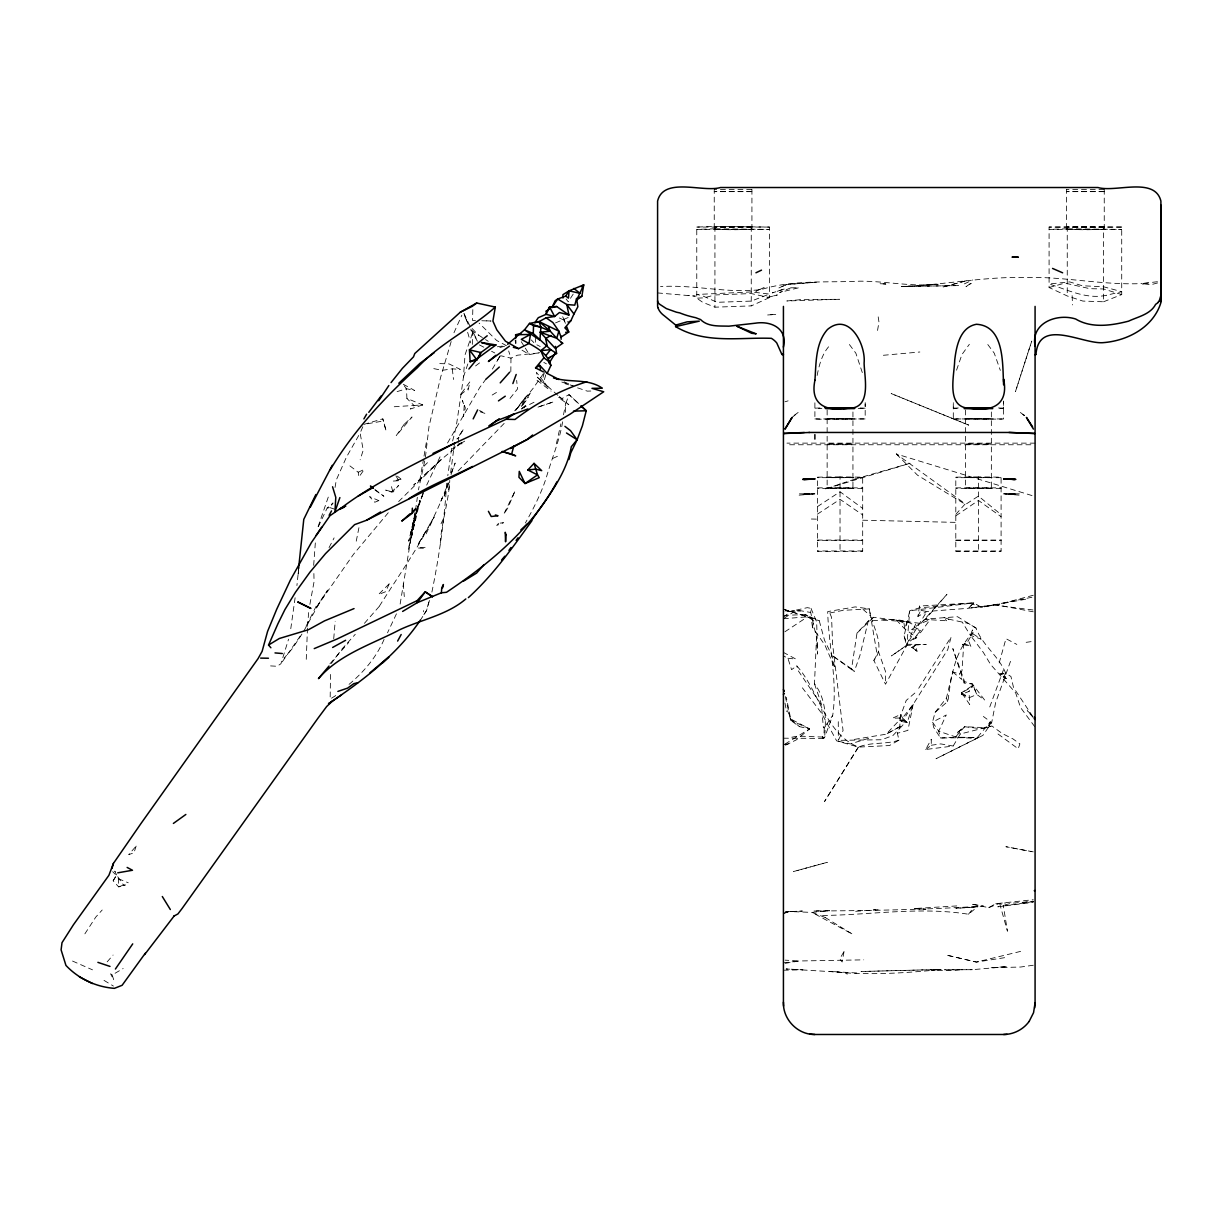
<?xml version="1.0" encoding="UTF-8"?>
<svg xmlns="http://www.w3.org/2000/svg" width="1222" height="1222" viewBox="0 0 1222 1222"><rect width="100%" height="100%" fill="white"/><g stroke="black" fill="none" stroke-linecap="round" stroke-linejoin="round"><path stroke-width="0.75" stroke-dasharray="5 3.75" d="M814.891 402.817L814.906 418.932L820.145 419.207L865.176 418.932L865.191 404.024M858.211 408.576L865.176 408.209L865.191 402.634M957.147 408.484L953.313 408.209L953.313 402.725M999.749 408.484L1003.598 408.209L1003.598 401.03M953.297 403.947L953.313 418.932L1001.047 419.131L1003.583 418.932L1003.613 401.946M961.546 694.325L961.561 692.706L973.155 685.237L976.806 694.478L984.627 700.038L972.391 684.045L964.586 681.601L952.809 648.577L964.097 683.006L972.391 684.045L976.806 694.478L969.168 697.747L961.546 694.325L969.015 691.408L973.155 685.237L972.025 686.993L961.561 692.706L969.703 704.498L969.015 691.408M925.68 749.498L931.256 745.237L931.301 739.264L925.68 749.498L953.16 746.031L960.339 733.979L991.867 725.975L1002.361 733.597L1012.885 738.852L1019.896 743.862L1018.186 748.796L995.472 732.131M510.827 371.671L510.979 358.168L508.658 350.958M472.822 309.624L472.547 320.454L476.381 320.393M783.424 738.195L823.322 738.409L824.621 737.492C826.026 719.01 826.561 699.274 814.478 683.846L816.525 637.441L810.675 612.466L811.026 608.357L807.314 607.655L790.283 611.428L783.424 611.458M431.901 592.074C439.263 556.147 444.411 519.625 446.733 483.27M307.47 628.093L306.218 660.354M307.532 626.29L308.708 611.779M468.148 390.078L469.92 381.768L459.946 395.348L468.209 388.55M904.158 720.216L899.942 720.262L907.167 722.66L902.111 720.155L904.158 720.216L907.167 722.66L901.439 721.454L902.615 717.925L913.185 704.223L907.167 722.66L902.615 717.925L892.411 718.231L900.66 714.503L899.697 727.121L897.376 733.276L898.964 740.15L889.479 745.542L858.409 747.1L836.658 740.853L821.245 712.732L802.396 687.833M565.435 412.318L565.755 403.627L569.024 394.63L580.481 405.337M1031.918 597.253L981.465 607.365L973.812 602.889L919.311 607.899L909.748 610.74L906.846 645.399L885.507 684.213L873.852 660.415C886.851 645.522 871.011 625.42 869.346 608.892L855.217 606.906L827.691 611.596C828.562 646.255 837.788 680.837 832.717 715.344L824.239 727.961L824.056 732.818L822.192 737.049L797.905 736.072L790.405 737.477M313.672 565.358L315.49 540.659M472.318 344.39L472.929 331.773L471.31 328.718M298.474 570.231L298.214 574.035L298.794 567.573L296.915 585.567M452.629 441.005L456.05 427.593L460.404 398.662L463.474 376.972L465.017 354.915L472.929 331.773L476.977 339.976M451.162 341.564L440.653 377.17L428.998 426.478L425.271 458.403L418.428 489.854M535.771 337.196L535.221 343.993L531.31 339.945M333.728 638.739L335.179 621.295M562.639 421.789C559.569 440.623 551.718 458.678 546.433 477.176C541.285 493.245 533.663 508.367 525.368 523.001M993.593 604.982L968.374 608.281L973.812 602.889L919.494 606.051L917.921 616.453L926.826 611.489L968.374 608.281L993.593 604.982L1033.247 610.007M440.287 543.362C441.478 521.993 448.749 501.784 449.772 480.399M450.613 472.975L454.538 443.097M448.734 489.686L449.696 481.239M903.99 623.174L904.754 628.902L906.984 621.83L903.99 623.174L895.818 619.401L904.754 628.902L916.744 637.578L910.039 641.245L915.431 636.861L920.701 630.369L914.3 627.13L912.62 624.335C898.949 616.789 883.078 620.333 868.307 620.99L859.845 655.771L854.254 671.52L851.551 668.816L857.004 633.103L868.307 620.99L873.562 617.293L920.869 623.464L929.988 619.722L946.622 620.791L948.822 619.187L968.45 623.434L976.011 628.077C982.289 645.262 998.786 655.985 1005.614 673.093L1010.945 676.514L1013.542 687.558L1034.118 718.567L1027.213 710.669L1033.125 716.077M295.113 597.757L290.301 632.064M972.025 686.993L972.391 684.045M785.303 696.525L790.588 720.262L799.371 726.616L809.621 728.877L796.301 739.89L783.424 746.245M458.158 442.364L458.846 437.293L463.581 428.907L456.952 439.034L458.846 437.293M451.636 448.23L447.802 475.74M415.495 510.261L417.359 497.293M400.144 604.065L414.976 513.866L408.408 549.671C411.967 533.113 416.885 516.967 419.726 500.317L415.694 512.828M309.884 604.401L314.069 581.641L313.855 572.599M935.12 712.289L946.47 698.083L952.61 671.901L959.301 673.902L961.974 670.878L963.654 645.155L968.435 640.481L973.033 632.584C955.482 649.89 951.113 675.231 948.303 698.709L947.569 701.596L935.12 712.289L932.508 722.11L933.761 727.564L940.512 738.012L978.364 737.492L976.485 738.562L956.505 737.202L940.512 738.012L938.71 731.23L932.508 722.11L946.286 714.977L938.71 731.23L956.505 737.202L978.364 737.492L936.021 758.74L982.885 735.4L991.684 722.599L995.67 702.497L1010.823 660.476M335.042 487.456L336.31 479.94L346.361 457.318L360.108 433.062L363.255 450.108L360.169 459.732M424.034 456.127L426.646 440.638M877.549 330.459L878.969 322.058L877.9 314.848M419.742 480.628L423.454 459.564M556.346 443.861L560.883 423.835M415.175 511.957L412.624 525.552L414.93 520.312L417.756 506.107L410.943 539.742L414.93 520.312L411.172 531.799L414.594 515.653M817.121 375.49C819.305 364.37 822.437 352.379 830.945 344.299M988.919 725.7L989.606 722.66L991.684 722.599L988.919 725.7L989.606 722.66L976.485 738.562M356.244 541.163L359.619 524.284M913.185 704.223L907.915 730.374L897.376 733.276M364.431 623.312L379.828 605.745L378.805 607.074C401.259 571.3 426.279 537.39 442.196 498.148L440.287 502.593L448.275 483.225M563.495 414.793L565.755 403.627M813.791 621.02L805.115 614.559L819.259 620.73L824.544 640.359L831.922 655.374L834.962 668.281L824.957 645.185L812.447 627.161L813.791 621.02L810.904 617.217L805.115 614.559L783.424 615.43M1157.585 282.939L1150.941 284.741L1141.852 283.58L1148.512 283.03L1143.41 283.428L1143.212 284.344L1141.852 283.58C1102.168 285.322 1063.614 276.264 1024.204 277.486C982.9 276.63 942.468 285.184 901.378 286.559L959.026 285.581L901.378 286.559L938.16 284.268C911.597 287.002 885.583 281.029 859.585 281.182C826.79 282.756 793.246 279.609 761.413 289.507C727.518 293.815 694.295 284.329 660.522 286.605M904.112 635.975L906.953 644.269L926.23 644.483L906.846 645.399L891.48 655.909L906.495 645.384L904.112 635.975L909.748 610.74L973.812 602.889L968.374 608.281M428.815 602.064L426.57 610.496L423.622 615.094L423.377 610.542M999.168 662.996L1005.966 638.678L1016.826 644.422M543.026 377.323L544.905 370.617M956.551 370.174L961.943 354.548L969.352 344.299M429.472 600.445L426.57 610.496L420.551 619.905M543.805 381.676L536.366 372.267L537.268 377.17L549.045 388.321L543.805 381.676L545.99 374.069M448.092 482.812L443.647 497.812L448.749 482.904M416.259 512.553L408.698 541.193L415.098 514.309M270.581 665.914L277.027 666.265L280.923 663.76L288.575 639.167M453.958 332.766L461.885 315.123M463.474 376.972L468.011 363.438M989.759 706.942L1003.338 670.068M318.102 526.651L328.474 496.514M964.097 683.006L964.586 681.601M451.055 474.548L455.149 463.046L451.361 472.96M824.193 738.103L822.467 737.935L824.621 737.492L832.717 715.344M396.447 613.841L387.511 632.828M422.904 494.162L417.45 508.367L423.897 491.045L417.374 510.277M1034.698 726.601L1020.569 707.584L1015.65 692.874L990.614 664.493L983.359 652.441L970.39 635.318L972.468 629.91L972.865 633.79L981.144 639.152L970.39 635.318L962.157 621.967M521.489 406.529L525.017 397.685L530.317 393.148L521.489 406.529L528.591 397.44M915.645 624.03L906.953 644.269L926.826 611.489L920.762 610.343L919.494 606.051M360.857 431.32L363.102 426.127M917.921 616.453L920.762 610.343M986.078 727.701L980.915 728.724L964.647 726.723L958.002 732.07L955.848 736.652L964.647 726.723L986.078 727.701L991.867 725.975M426.692 485.103L441.279 454.202M318.3 526.728L327.19 508.001L333.056 502.929L329.94 507.634L327.19 508.001M316.238 606.112L305.653 627.085M426.111 533.846L434.207 516.906L417.68 545.134L427.028 529.309M443.189 519.258L440.592 524.65L443.021 524.635M854.484 739.386L886.24 734.178L903.073 724.89L892.9 735.568L881.612 739.753L838.323 740.349L843.058 730.588L832.61 644.269L831.586 617.416L829.769 613.001L827.691 611.596M1005.614 673.093L1003.552 677.095L999.611 673.566L1005.614 673.093L1000.543 674.743M918.7 688.292L951.128 636.998L947.753 649.615L905.823 715.985M329.039 547.655L334.11 537.894M384.075 639.396C376.147 657.925 362.629 673.291 347.155 685.939M873.852 660.415L878.557 651.845L885.37 671.122L885.507 684.213M303.835 630.98L320.958 600.124L327.679 590.119L315.887 608.144L353.57 554.192L389.497 511.254M447.542 443.006L479.727 387.557L485.256 380.042M113.157 880.772L116.564 875.013L123.453 885.018L125.408 884.972L118.656 886.912L113.157 880.772L116.396 875.471L112.699 871.683M492.39 369.059L500.027 356.121M500.073 355.908L497.415 360.353L500.272 355.908M300.138 636.173L280.923 663.76M573.194 294.105L568.23 301.803L566.107 298.947M543.301 373.81L533.052 388.413L514.691 410.836M84.883 933.837L95.774 917.08L102.19 910.008M301.941 634.096L292.623 648.225L284.115 658.169M911.749 647.385L913.094 648.164L915.217 645.216L917.065 651.219L911.749 647.385L915.217 645.216M331.345 663.485L341.228 649.89L355.266 634.294M515.776 410.287L525.017 397.685M516.891 408.82L530.317 393.148M329.879 663.867L348.728 642.436M955.803 514.37L965.258 503.861L896.276 453.958L1035.08 496.514M968.466 914.239L973.995 907.289L977.875 906.495L968.466 914.239C919.158 906.342 869.056 915.293 819.733 915.492M510.002 398.387L517.532 388.963L516.646 380.378M504.167 423.392L456.677 472.44M107.169 961.851L113.081 955.054M920.869 623.464L946.943 594.32L925.573 619.05L911.612 629.651L920.701 630.369M398.632 501.57L441.631 458.983L413.693 485.073L443.204 457.945L461.855 442.486M423.958 466.269L428.907 461.213M857.004 633.103L873.562 617.293M791.887 417.603L798.409 412.272L794.117 415.449M391.071 492.374L398.723 485.348L392.949 492.099L385.678 490.114L392.949 492.099L391.437 486.478M521.672 409.171L526.835 404.482L520.175 409.844M783.424 617.477L790.283 611.428L794.331 610.618L791.856 611.55L785.135 610.832M914.85 693.057L906.22 700.435L898.766 720.827L886.24 734.178L903.073 724.89M958.002 732.07L964.647 726.723M769.417 297.618L751.255 305.897L714.931 307.18L702.513 302.201L696.769 298.153L696.769 227.063L714.931 226.437L769.417 227.063L769.417 297.618L751.255 293.555L714.931 294.96L703.841 297.878L696.769 298.153M475.572 365.943L481.132 361.697M898.964 740.15C885.751 744.733 871.485 741.723 858.409 747.1C824.85 733.429 819.275 690.995 796.775 665.853L791.581 669.687L787.9 658.261L783.424 655.847M989.209 724.234L991.684 722.599L983.359 716.459M461.351 442.67L452.782 448.611L458.892 444.671M783.424 618.775L793.506 612.023L799.463 610.526L810.675 612.466M955.803 515.837L978.455 500.424L1001.093 516.692M401.076 479.177L392.934 481.086L398.754 480.72L401.076 479.177L397.379 476.152M784.921 631.774L807.559 616.805L811.347 618.744L812.447 627.161M817.396 506.656L840.033 491.748L862.686 508.413M896.276 453.958L917.539 475.205L965.502 504.457L978.455 496.101L1001.093 514.599M916.744 637.578L915.645 638.281L915.431 636.861L921.098 631.896L929.988 619.722L925.573 619.05L957.544 616.713L976.011 628.077M817.396 514.172L840.033 499.324L862.686 514.936M335.775 695.562L330.154 699.06L330.536 672.589M970.39 635.318L972.865 633.79M784.952 744.106L809.621 728.877L790.741 719.025L786.296 697.273M492.176 395.042L497.629 391.758M460.404 443.693L464.956 441.005M112.195 974.942L113.753 979.922L110.545 973.781L112.195 974.942L123.162 968.527M785.303 911.368L812.019 912.406L829.539 910.711L813.317 911.016C870.049 910.68 926.765 909.687 983.466 906.067L970.986 903.99L988.659 907.656L995.793 903.715L1033.232 899.713M555.521 322.898L570.628 316.483M534.029 402.252L523.031 407.766L526.346 407.827M784.998 703.108L785.914 708.042L785.089 708.439L786.494 711.448M759.962 289.309L755.853 291.294L764.3 287.399M964.402 283.855L972.636 279.975M358.214 472.242L364.248 469.431L358.917 477.054L358.214 472.242L347.094 463.718M552.863 458.387L559.905 455.18M1103.558 301.773L1121.72 294.578L1121.72 227.063L1049.087 227.063L1049.087 287.521L1067.249 295.968L1082.86 301.07L1103.558 301.773L1103.558 226.437M123.453 885.018L118.656 886.912L118.351 878.74L114.792 871.133L115.937 873.669M988.659 907.656L999.611 903.394L1003.262 905.273L1011.74 903.211L1033.293 901.424M814.906 418.932L865.176 418.932M953.313 418.932L1003.583 418.932M814.478 683.846L821.321 703.826L823.368 727.533L825.064 726.876M783.424 913.628L789.091 911.612L802.38 911.062L786.494 911.795M751.927 189.303L751.927 229.385L733.093 229.782L714.244 229.385L714.244 189.303M1104.245 189.303L1104.245 229.385L1085.411 229.782L1066.562 229.385L1066.562 189.303M422.72 404.91L410.332 409.034L413.998 405.46L422.72 404.91L406.895 398.433L406.529 388.718L403.627 385.129M1049.087 287.521L1063.598 283.443L1067.249 283.611L1089.764 288.667L1103.558 288.972L1121.72 294.578M397.119 391.605L406.529 388.718L414.701 390.521L402.664 383.922M868.674 738.332L850.313 743.923L836.658 740.853M784.982 401.778L788.114 400.847M363.851 424.385L382.807 418.856L386.198 431.213L382.807 418.856M499.813 347.552L505.144 346.055M783.424 913.17L789.091 911.612M1033.247 595.267L996.831 604.89L1033.247 611.81M767.813 297.404L777.345 294.96L767.309 297.542M1020.614 951.388L976.409 962.081L946.118 955.008L976.409 962.081L1005.981 957.468M799.142 495.154L814.875 493.841L799.142 493.841M538.276 353.005L517.471 355.19L510.979 358.168L501.173 355.831M829.769 613.001L843.241 610.328L869.346 608.892L877.32 655.634M1025.625 599.254L981.465 607.365L973.094 604.34M522.038 350.179L529.355 354.563L539.742 352.684M367.425 423.759L383.464 420.979M1033.232 901.592L997.809 906.8L1033.216 902.355M799.463 610.526L797.462 610.878L800.945 611.229M785.166 963.333L799.157 960.981L863.74 959.85M827.141 410.027L827.141 488.097L852.941 488.097L852.941 410.027M852.941 488.097L827.141 488.097M965.548 410.027L965.548 488.097L991.348 488.097L991.348 410.027M991.348 488.097L965.548 488.097M439.752 363.606L449.009 363.896L460.358 369.411L452.308 368.845L442.104 370.342L430.297 367.898M1033.262 965.243L1020.645 967.03L990.416 967.778L1007.463 966.571L972.452 969.688L944.56 969.764L972.452 969.688M1026.159 642.329L1033.293 641.336M931.256 745.237L940.757 743.908L953.16 746.031M1022.6 902.646L1033.293 901.149M497.339 346.773L506.305 345.566L496.682 340.495L479.085 323.082M953.313 408.209L958.399 407.934M783.424 744.519L790.267 743.679M1157.433 281.717L1141.852 283.58L1143.41 283.428M783.424 962.829L799.157 960.981L785.166 960.156M714.244 229.385L751.927 229.385M1066.562 229.385L1104.245 229.385M856.759 972.987L829.417 971.398C866.261 975.614 904.204 973.277 941.123 969.458L861.036 971.505L941.123 969.458L931.607 970.344L953.023 970.573L963.012 969.458M804.122 494.421L814.875 493.841L802.839 494.345M956.75 905.93L913.751 908.588L925.909 909.229L913.751 908.588M809.407 493.841L802.839 494.085M883.369 355.281L919.845 351.997M963.532 644.529L962.508 644.345L965.151 644.101M425.119 547.334L417.405 547.975L425.164 548.373M977.875 906.495L955.864 908.313L973.995 907.289M457.929 444.06L462.16 443.723M995.793 903.715L1005.721 902.951M1019.347 493.841L1003.613 493.841L1019.347 495.154M855.69 911.307L878.694 909.687L873.593 909.764M751.667 189.379L714.503 189.379M1103.985 189.379L1066.821 189.379M394.248 406.743L413.998 405.46L406.895 398.433M769.417 227.063L696.769 227.063M1121.72 227.063L1049.087 227.063M751.24 291.936L696.769 294.471L701.947 295.541L717.054 302.308L751.255 301.101L769.417 294.074L751.255 291.936M1009.082 493.978L1014.382 493.841M590.806 391.025L587.324 391.132L577.09 387.695M819.993 407.934L814.891 408.209L821.856 408.576M1030.864 444.762L787.625 444.762M783.424 970.207L802.915 969.81L786.082 968.954L840.339 972.208L847.503 974.026M840.033 476.901L817.396 477.16L817.396 551.259L840.033 551.519L862.686 551.259L862.686 477.16L840.033 476.901L840.033 551.519M862.686 477.68L817.396 477.68M978.455 476.901L955.803 477.16L955.803 551.259L978.455 551.519L1001.093 551.259L1001.093 477.16L978.455 476.901L978.455 551.519M1001.093 477.68L955.803 477.68M817.396 487.853L862.686 487.853M862.686 488.357L817.396 488.357M955.803 487.853L1001.093 487.853M1001.093 488.357L955.803 488.357M817.396 540.063L862.686 540.063M955.803 540.063L1001.093 540.063M783.424 618.729L807.559 616.805L783.424 609.304M862.686 550.954L817.396 550.985M1035.08 443.143L786.937 443.128M955.803 540.384L1001.093 540.414M862.686 540.368L817.396 540.338M955.803 550.969L1001.093 551M804.122 493.841L809.407 493.978M811.362 519.014L817.396 519.151M862.686 520.205L955.803 522.374M481.804 320.744L491.061 321.035L483.729 320.714M998.496 407.934L1003.598 408.209M860.089 407.934L865.176 408.209M1015.65 494.085L1003.613 493.841L1015.65 494.345M882.758 619.997L906.984 621.83M657.589 292.929L695.394 296.152L688.078 295.51M899.942 720.262L901.439 721.454M1009.082 493.841L1014.382 494.421M787.9 658.261L795.904 659.101L783.424 652.411M1005.309 676.469L1003.552 677.095L1006.21 678.5L1004.27 675.827L1006.21 678.5L1002.3 676.606M824.621 737.492L822.192 737.049L823.72 738.012M790.283 611.428L793.506 612.023M1033.247 851.856L1005.905 846.709L1031.735 851.673M962.508 644.345L970.894 646.484L968.435 640.481M561.815 382.043L573.423 386.015L563.785 381.661M783.424 609.121L819.259 620.73M329.94 507.634L336.447 509.788M480.139 411.783L485.378 413.525L479.498 410.455M565.16 383.693L568.566 384.838M948.822 619.187L943.384 617.309L946.622 620.791M557.889 395.332L543.332 382.486L536.962 380.271L551.061 391.101M118.351 878.74L128.249 882.758M559.355 317.964L568.474 322.318M72.541 961.057L92.505 969.84M809.621 728.877L790.588 720.262L790.13 716.031L785.914 708.042M964.494 643.52L970.894 646.484M823.368 727.533L824.239 727.961M536.886 344.833L540.216 346.544M479.406 344.91L485.226 347.949M491.58 351.279L494.773 352.944M543.805 362.399L546.417 363.866M104.007 980.365L113.417 986.078M470.821 330.169L488.235 341.289M961.561 692.706L969.168 697.747M851.551 668.816L831.922 655.374L854.254 671.52M375.078 490.144L383.876 496.269L374.91 489.457M1024.372 415.449L1020.08 412.272L1024.372 415.449L1023.562 414.747M913.094 648.164L917.065 651.219M952.61 671.901L961.851 679.524L959.301 673.902M559.248 396.508L568.826 404.726L558.072 397.318L562.135 398.479L569.024 394.63L579.61 404.558M863.038 609.396L870.201 615.644M537.268 377.17L543.332 382.486M790.741 719.025L799.371 726.616M472.12 328.519L478.673 335.363M987.804 344.528L994.265 353.204L1000.329 370.388M849.397 344.528L855.858 353.204L862.747 373.901M820.756 704.04L798.333 670.878L796.775 665.853M521.229 341.671L524.284 346.498M525.292 348.117L529.355 354.563M958.873 731.55L960.339 733.979M395.867 475.77L398.754 480.72M900.66 714.503L904.647 721.82M470.791 329.146L478.55 343.321M463.917 313.519L470.501 327.19M562.685 316.712L565.022 321.798M464.849 316.498L468.194 324.41L464.131 313.794M811.026 608.357L816.678 622.029L817.594 654.076L816.525 637.441M564.029 319.859L565.389 323.326M946.47 698.083L947.569 701.596M467.644 332.323L470.714 342.893M810.904 617.217L811.347 618.744M999.611 903.394L1007.447 931.195L1003.262 905.273M515.149 340.403L515.669 343.55M452.308 368.845L453.499 379.492M403.306 583.551L404.283 596.626M515.852 339.869L516.02 343.275M1072.137 295.678L1072.488 304.92M838.277 721.683L838.323 740.349M1067.249 226.437L1067.249 295.968M751.255 226.437L751.255 305.897M714.931 226.437L714.931 307.18M464.223 405.551L463.459 416.473L465.338 407.812L462.313 400.465L464.223 405.551M844.051 951.495L842.141 961.989L839.713 958.949L844.051 951.495M136.131 846.113L133.977 852.819L128.722 854.606L136.131 846.113M1026.205 358.199L1015.451 391.62L1031.765 341.075L1026.205 358.199M514.661 491.84L507.909 507.894L503.708 514.279L514.661 491.84M389.207 583.826L385.694 591.692L378.453 594.549L389.207 583.826M858.409 747.1L824.544 801.51L858.409 747.1M404.085 424.385L396.142 435.78L412.043 416.977L404.085 424.385M498.591 523.306L496.682 525.445L503.571 522.695L498.591 523.306M969.413 284.222L965.991 286.742L971.2 283.305L969.413 284.222M1106.246 295.281C1086.572 299.634 1067.463 289.751 1049.087 283.993L1069.678 281.9L1082.28 285.749L1103.558 286.773L1121.72 291.691L1106.246 295.281M783.485 285.887L778.735 288.01L786.632 284.527L816.418 282.221L786.632 284.527L783.485 285.887M784.188 289.049L772.411 292.852L784.188 289.049M790.802 287.842L779.651 292.455L799.127 287.674L790.802 287.842M378.805 500.623L374.757 502.257L369.594 496.636L378.805 500.623M552.787 402.099L537.1 407.43L552.787 402.099M751.927 191.64L714.244 191.64L751.927 191.64M751.927 227.032L714.244 227.032L751.927 227.032M1104.245 191.64L1066.562 191.64L1104.245 191.64M1104.245 227.032L1066.562 227.032L1104.245 227.032M855.217 479.009L824.407 489.258L910.314 463.214L855.217 479.009M827.202 862.335L793.429 871.561L827.202 862.335M966.052 280.8L941.933 287.323L966.052 280.8M775.741 314.39L767.324 315.001L775.741 314.39M827.584 418.841L852.941 418.917L827.584 418.841M965.991 418.841L991.348 418.917L965.991 418.841M827.584 444.014L852.941 444.075L827.584 444.014M965.991 444.014L991.348 444.075L965.991 444.014M827.584 477.359L852.941 477.42L827.584 477.359M965.991 477.359L991.348 477.42L965.991 477.359M800.104 299.726L786.846 300.979L839.438 299.268L800.104 299.726M714.931 228.789L696.769 229.415L769.417 229.415L714.931 228.789M1067.249 228.789L1049.087 229.415L1121.72 229.415L1067.249 228.789M885.11 283.916L879.718 283.718L885.874 284.054L885.11 283.916M825.14 917.462L812.019 912.406L852.681 934.28L825.14 917.462M968.634 425.073L891.174 393.545L968.634 425.073"/><path stroke-width="1.5" d="M1035.08 354.731L1035.951 354.502C1038.929 317.017 1083.043 344.741 1103.588 342.618C1127.601 340.678 1152.911 327.404 1160.686 303.331A70.677 24.532 -10.2 0 0 1160.854 301.773L1160.9 205.067M1035.08 346.086C1030.558 323.036 1056.862 313.031 1075.666 319.003C1091.429 328.535 1111.455 325.571 1128.578 321.157C1138.125 316.666 1150.376 314.451 1155.645 304.324A67.302 13.121 -10.5 0 0 1158.257 302.369M1003.583 381.554L1003.613 379.019C1008.792 404.283 992.875 411.951 970.711 408.316C945.385 408.453 954.229 376.682 954.703 360.307C956.322 346.437 959.988 327.252 976.409 324.273C1004.835 325.831 1002.407 364.523 1003.613 384.869M1160.9 295.434L1159.113 301.345M550.312 357.435L548.693 357.939L556.59 353.464L550.633 349.599L533.266 333.53L533.54 325.678L529.523 323.402L524.482 329.848L507.634 344.283M568.917 315.016L556.652 306.508L551.947 307.486L555.231 300.643L557.675 299.023L566.825 304.553L568.917 315.016L559.447 312.511L554.605 316.483L546.127 317.812L539.101 321.585L540.903 327.221L539.91 340.159L524.482 329.848L533.266 333.53M410.195 513.668L401.778 521.091L412.058 513.393L412.364 508.169M298.596 568.322L303.774 519.35L315.856 494.574M402.618 611.428L417.359 602.629L441.402 592.807L441.768 587.782L443.418 584.544L442.624 587.843M783.424 354.731L781.881 354.456L776.78 342.985A20.713 16.253 10.5 0 0 771.403 338.326C739.279 337.165 705.109 344.192 675.613 326.61L675.735 325.098L664.279 315.78A68.569 25.265 -2.7 0 1 661.178 313.046A70.693 25.815 -0.4 0 1 658.139 308.127L658.001 307.822M1035.08 1002.636L1034.683 1007.921M1160.885 301.773L1160.9 201.08C1154.836 176.411 1115.549 192.725 1097.982 187.516L720.506 187.516C702.956 192.725 663.653 176.411 657.589 201.08L657.589 305.897A66.477 16.894 -1.3 0 0 657.833 307.272A66.92 18.223 -2.5 0 0 658.078 307.807M581.107 286.681L583.734 284.848L576.647 300.047L581.886 296.182L583.734 284.848L569.116 290.821L568.444 298.153L565.74 296.075L557.675 299.023L551.947 307.486M515.776 338.158L515.608 334.752L530.455 334.446L529.019 343.458L518.586 348.667L513.332 347.338M391.04 382.608L402.374 368.387L413.494 356.87L414.777 353.525L460.266 312.236L476.687 303.01L495.322 307.089L492.909 321.096L496.789 329.803L505.465 341.198L518.586 348.667M532.288 519.365C547.868 496.957 566.397 474.06 571.3 446.717L577.12 439.752L582.405 425.745L586.239 410.76L581.626 406.422M1029.138 1021.439L1033.552 1012.687L1035.08 1002.865L1035.08 306.386M581.886 296.182L576.555 298.565L574.783 305.149L566.825 304.553L573.958 313.993L570.918 320.653L564.885 327.832L568.765 332.002L561.066 337.104L558.866 331.147L552.879 322.516L546.127 317.812M511.636 454.065L502.089 451.483L515.669 455.837L511.636 454.065L513.836 445.908M568.948 459.548L570.781 452.873L577.12 439.752L570.506 430.663L564.915 426.356M112.012 868.384L113.402 863.435L140.897 823.643L258.071 658.612L262.119 651.357L267.587 631.392L276.707 609.274L290.378 580.099L311.427 542.492L329.925 515.745L340.923 508.108L345.78 506.152M339.884 497.583L334.95 511.743L335.79 497.4L332.567 486.768M512.873 383.555L516.188 374.467M113.402 863.435L108.895 875.319L73.473 924.703L62.001 942.697L61.1 949.861L65.942 965.426C78.575 978.837 96.064 986.948 114.41 988.354L122.108 985.299L145.281 953.236M785.166 428.754L792.085 417.405L785.043 429.09M270.887 647.767L268.55 645.033L277.959 623.678L284.94 609.549L295.464 592.273L309.899 572.247L325.526 553.627L354.609 524.635L366.463 520.297L526.988 439.615L569.987 414.227L603.699 391.773L591.983 388.352L602.278 388.184C588.851 378.713 571.804 382.517 556.667 378.698M310.189 507.405L332.262 465.322M540.231 332.185L556.713 338.28L550.312 331.238L540.231 332.185L555.307 348.423L562.685 343.29L556.713 338.28L558.866 331.147L539.101 321.585L534.808 322.761L538.276 317.705L546.097 314.329L549.564 306.951L556.652 306.508M553.474 377.949L558.973 379.477L547.166 373.443L550.908 365.439C547.166 351.508 532.792 345.734 521.305 339.334L530.455 334.446M549.182 363.041L555.292 353.204L556.59 353.464L555.445 346.376M473.174 418.886L477.634 409.905M470.134 361.743L477.695 358.321L495.933 344.955L490.786 345.261L480.918 352.562L476.886 359.91L470.134 361.743L469.447 349.828L487.227 335.775M378.713 400.724L388.856 385.541M573.958 313.993L577.853 306.783L576.555 298.565M397.624 641.076L401.167 634.524M329.13 515.302L331.513 510.918M363.896 418.902L366.615 414.197M565.74 296.075L569.116 290.821L580.114 293.372L573.866 288.438M420.505 619.951C397.089 654.748 362.873 680.517 328.489 703.719L341.488 694.921M556.942 481.819C531.707 528.821 489.991 563.205 446.504 592.288L441.402 592.807M330.261 469.706C353.448 431.06 384.059 397.807 417.389 367.7C440.073 343.153 470.76 329.039 495.322 307.089M132.724 943.873L115.403 969.031M316.147 535.297L321.646 527.262M174.41 915.629L144.654 954.565M508.932 550.419L510.995 547.517M532.089 520.465C512.614 547.578 493.23 575.088 468.362 597.634M516.112 540.399L518.067 537.787M368.784 412.333L381.218 395.836M509.666 372.206L500.21 382.868M545.913 355.541L550.633 349.599L540.796 350.714L543.912 357.817L548.006 360.872L550.908 365.439M543.439 371.9L535.542 367.914L543.912 357.817M412.058 513.393L415.816 508.719L413.005 511.193M468.897 369.013L477.695 358.321M501.555 560.088L504.793 556.224M1029.138 1021.424C1023.303 1029.504 1013.573 1034.499 1003.613 1034.484L814.875 1034.484C797.874 1034.851 782.935 1019.53 783.424 1002.636L783.424 306.386M483.652 565.007L476.641 573.072L463.199 581.321M328.993 666.051L318.453 678.638C339.67 654.045 372.114 644.223 400.144 629.544C421.987 619.462 447.252 614.895 465.842 598.933M417.099 600.659L425.225 591.845L432.496 596.672L425.225 591.845L417.359 602.629L417.099 600.659L337.15 638.969L314.237 648.607M527.828 469.981L534.045 463.367L541.697 470.653L535.648 469.141L527.828 469.981L537.512 474.884L539.269 477.68L525.032 483.53L518.953 477.313L519.258 471.356L525.032 483.53L537.512 474.884L534.045 463.367M382.868 662.721L388.901 656.871L369.945 672.818M398.8 383.265L420.032 363.285L434.268 352.623M332.613 700.939L326.671 706.515L317.888 718.322L182.185 908.358L177.938 913.934L173.829 916.149M520.801 529.936L527.598 523.581M485.669 379.446L499.324 367.058M495.857 355.281L488.388 361.498L509.482 346.132M540.796 350.714L547.105 345.551L545.623 338.494L550.969 335.439M586.774 381.783C561.203 389.665 536.214 403.123 515.012 419.467L506.03 419.283L432.985 453.408M532.639 435.017L526.988 439.615L510.414 448.535M474.167 305.011L476.687 303.01M783.424 694.249L784.402 693.5M173.387 823.429L185.851 814.463M496.224 420.842L488.953 426.05L499.355 419.009L496.224 420.842L527.95 408.927M454.752 443.021C415.862 464.253 374.757 482.048 339.456 509.391L344.253 507.206M498.454 400.892L505.266 396.188M568.474 322.318L570.918 320.653M506.03 419.283L513.958 413.922L507.527 417.053M546.326 314.375L546.249 311.091L549.09 309.288M569.116 290.821L562.899 294.67L563.006 298.015M268.55 645.033L279.334 638.495L308.433 629.727L324.502 620.883L354.044 608.587M535.542 367.914L539.757 365.378L547.166 373.443M366.463 520.297L380.622 511.926M472.486 466.453C451.346 477.267 428.983 485.745 408.866 498.729M358.229 496.086L372.954 487.639M332.628 647.461L345.612 640.297M460.266 312.236L472.914 306.019M755.944 272.781L761.505 270.138M337.883 691.408L347.613 688.123L353.845 683.633L357.924 682.701M675.735 325.098L687.054 321.86L699.305 321.142L675.613 326.61M802.839 479.223L814.875 478.902L802.839 479.528M515.608 334.752L520.771 333.652M1034.24 890.685L1035.08 890.517M117.74 872.829L132.48 870.263L127.134 867.437M546.249 311.091L547.624 310.846L549.564 306.951L554.605 316.483L546.097 314.329M804.122 479.635L814.875 478.902L804.122 478.902M565.649 332.323L568.765 332.002L566.733 326.793M1015.65 479.223L1003.613 478.902L1015.65 479.528M1003.613 1034.484L1007.111 1034.301M1009.082 479.085L1014.382 478.902M573.485 411.127L586.239 410.76L580.939 405.796M824.819 407.843L855.263 407.843M854.361 408.637L827.141 408.224L852.941 408.224L843.379 408.469M992.768 408.637L965.548 408.224L991.348 408.224L981.785 408.469M965.976 407.797L990.92 407.797M804.336 432.481L783.928 433.428A54.822 1.069 0 0 1 783.669 433.535L809.529 432.466M781.881 354.456L783.424 354.441M808.872 432.466L1009.632 432.466L1034.851 433.535A54.73 1.069 0 0 1 1034.56 433.428L1008.96 432.466M1035.08 354.502L1035.951 354.502M978.455 408.713L964.127 408.637M840.033 408.713L825.721 408.637M260.668 658.108L268.443 658.23M809.987 1034.102L814.875 1034.484M275.011 652.915L282.313 653.526M1009.082 478.902L1014.382 479.635M495.933 344.955L481.392 342.496L490.786 345.261M533.54 325.678L540.903 327.221L550.312 331.238L548.434 326.748M495.353 514.951L498.026 515.776L491.213 516.494L488.418 511.315M540.903 327.221L529.523 323.402L539.101 321.585L550.312 331.238M97.897 962.356L109.995 966.419M1052.554 268.428L1062.636 272.812M79.461 976.897L92.414 983.542M561.203 342.511L562.685 343.29M566.489 432.985L577.12 439.752M373.413 488.326L370.434 486.05L372.756 488.097M1034.118 718.567L1035.08 719.483M1034.301 717.161L1035.08 718.292M162.312 896.52L170.332 909.535M783.424 689.636L784.341 691.224M1032.605 426.89L1026.404 417.405L1033.445 429.09M539.757 365.378L540.521 369.09M783.424 1002.162L783.608 1006.073M561.051 336.05L561.127 339.288M783.424 347.124C787.762 328.367 771.143 320.638 755.257 323.204L728.877 326.182C719.193 325.8 708.118 327.114 700.557 319.538A68.753 24.639 13.2 0 1 695.761 317.705A63.452 21.599 3.5 0 1 686.947 315.459A65.667 24.303 3.3 0 1 679.707 312.878A63.208 15.336 -1.4 0 1 676.316 312.16L666.387 308.601L660.033 304.507A66.171 13.686 -0.1 0 1 657.589 300.826M814.875 434.65L814.875 439.08M1158.838 301.406A68.707 16.023 -16.7 0 1 1157.967 302.43M814.937 380.225C809.697 405.124 826.637 411.631 847.778 408.316C872.172 409.141 864.428 378.133 864.107 362.995C865.924 344.069 848.74 311.549 827.462 329.512C815.38 343.229 816.174 363.071 814.937 380.225M505.984 534.701L505.572 541.774L505.236 532.288L505.984 534.701M480.918 352.562L476.886 359.91L469.447 349.828L480.918 352.562M1015.528 257.109L1012.03 257.109L1018.369 257.17L1015.528 257.109M1009.754 478.993L1003.613 478.902L1009.754 479.07M755.929 333.774L751.622 333.285L736.79 326.182L755.929 333.774M307.791 606.86L297.71 601.927L310.938 608.449L307.791 606.86"/></g></svg>
